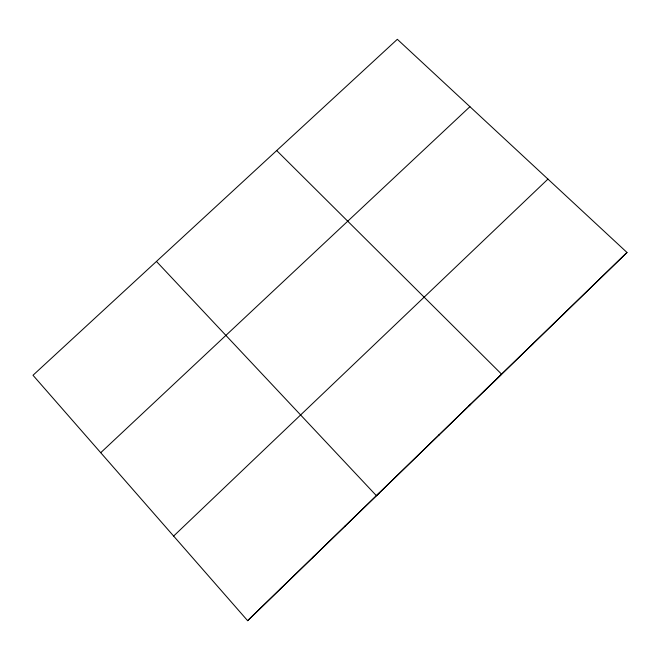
<?xml version="1.0" encoding="UTF-8"?>
<svg xmlns="http://www.w3.org/2000/svg" width="660" height="660" viewBox="0 0 660 660"><rect width="100%" height="100%" fill="white"/><g stroke="black" fill="none" stroke-linecap="round" stroke-linejoin="round"><path stroke-width="0.99" d="M438.487 435.46L439.444 434.519M469.029 405.817L470.63 404.25M483.838 391.553L501.6 374.187L276.688 150.562M530.409 346.236L533.288 343.431M561.239 316.322L564.745 312.898M627 252.475L247.64 620.689L33 375.268L397.337 39.311L627 252.475L247.64 620.689M280.178 589.108L282.571 586.806M312.485 557.749L314.185 556.116M173.63 536.06L547.948 179.099M344.561 526.614L345.584 525.64M100.724 452.702L469.928 106.689M379.211 493.103L376.414 495.701L156.453 261.434"/></g></svg>
